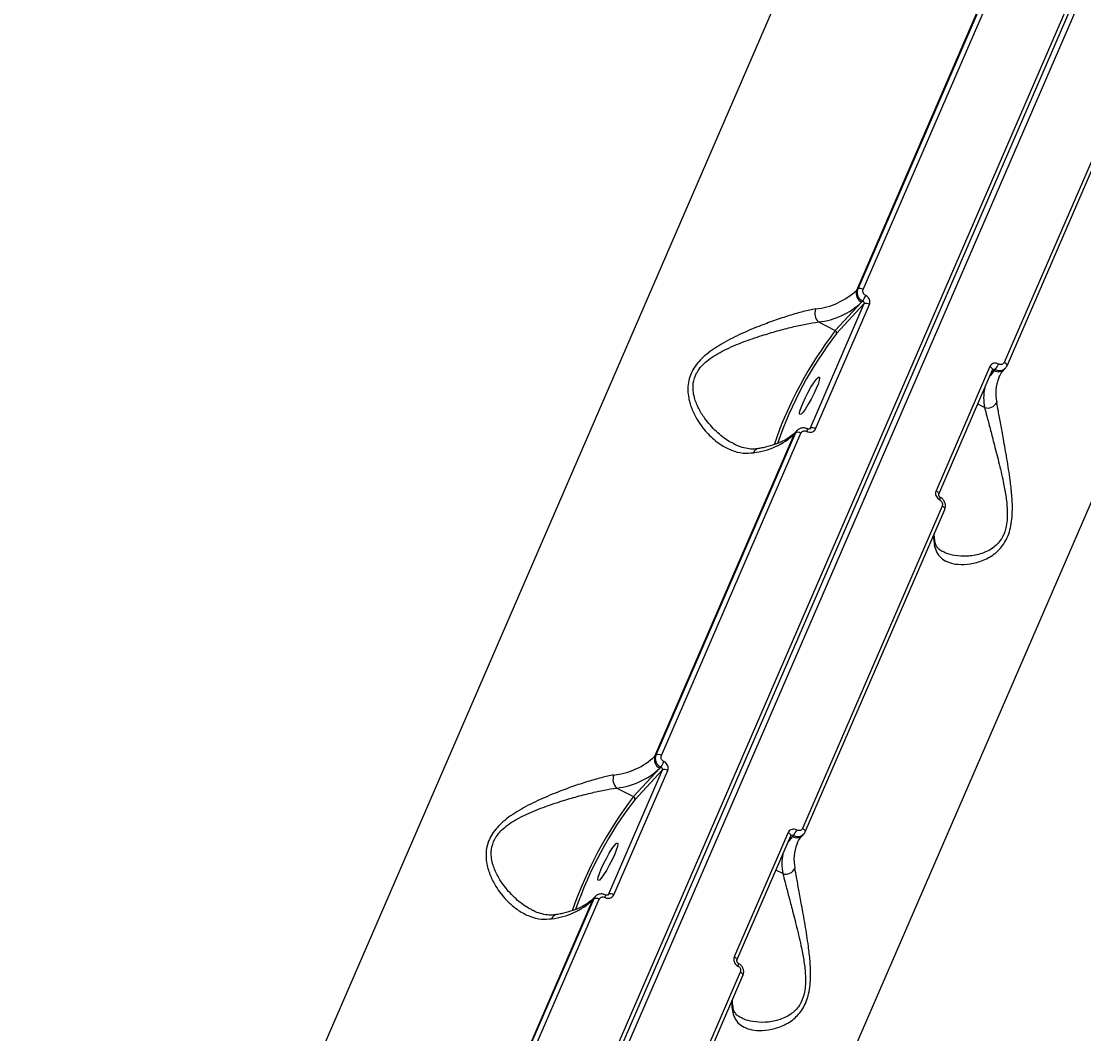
# Model space of a CAD drawing. Header units: millimetres. Extents: x -5238 to 5144, y -3542 to 5092.
# Drawn here: x 2438.1 to 2663.9, y 849.9 to 1065 of the extents above; entities that cross this region are included whole.
import ezdxf

# ---------------------------------------------------------------- set-up
doc = ezdxf.new("R2010")
doc.units = ezdxf.units.MM
for name, color, linetype in [('DIKOM_ОБЪЕКТ', 7, 'Continuous'), ('DIKOM_РАЗМЕР_ЗОНА', 7, 'Continuous'), ('DIKOM_РАЗМЕР_ОБЪЕКТА', 7, 'Continuous')]:
    doc.layers.add(name, color=color, linetype=linetype)
doc.styles.add('style1', font='arial.ttf', dxfattribs={"width": 0.8})
doc.dimstyles.new('1-50', dxfattribs={"dimtxt": 300, "dimasz": 200, "dimexe": 100, "dimexo": 0, "dimgap": 100, "dimtad": 1, "dimtxsty": 'style1', "dimcen": 200, "dimclrd": 7, "dimclre": 7, "dimclrt": 7, "dimadec": 1, "dimazin": 2, "dimtfac": 1, "dimtmove": 0, "dimatfit": 2, "dimfxl": 0, "dimlwd": 25, "dimlwe": 18, "dimarcsym": 0})

# ---------------------------------------------------------------- blocks, each defined once
blk = doc.blocks.new('*D0')
at = {"layer": 'Defpoints', "color": 0, "transparency": 16777216}
for p in [(2469.51, 3229.24), (-4251.52, -643.28), (-419.57, -643.28)]:
    blk.add_point(p, dxfattribs=at)
at = {"layer": 'DIKOM_РАЗМЕР_ОБЪЕКТА', "color": 7, "lineweight": 18, "transparency": 16777216}
for p, q in [((2469.51, 3229.24), (-4351.52, 3229.24)), ((-419.57, -643.28), (-4351.52, -643.28))]:
    blk.add_line(p, q, dxfattribs=at)
at = {"layer": 'DIKOM_РАЗМЕР_ОБЪЕКТА', "color": 7, "lineweight": 25, "transparency": 16777216}
blk.add_line((-4251.52, 3029.24), (-4251.52, -443.28), dxfattribs=at)
at = {"layer": 'DIKOM_РАЗМЕР_ОБЪЕКТА', "color": 7, "transparency": 16777216}
for points in [[(-4284.86, 3029.24), (-4218.19, 3029.24), (-4251.52, 3229.24)], [(-4284.86, -443.28), (-4218.19, -443.28), (-4251.52, -643.28)]]:
    blk.add_solid(points, dxfattribs=at)
at = {"layer": 'DIKOM_РАЗМЕР_ОБЪЕКТА', "color": 7, "transparency": 16777216, "insert": (-4504.8, 1292.98), "char_height": 300, "attachment_point": 5, "rotation": 90, "style": 'style1'}
blk.add_mtext('3900', dxfattribs=at)
blk = doc.blocks.new('*D1')
at = {"layer": 'Defpoints', "color": 0, "transparency": 16777216}
for p in [(-4787.63, 5091.56), (3144.22, 5091.56), (-2554.16, -2403.28)]:
    blk.add_point(p, dxfattribs=at)
at = {"layer": 'DIKOM_РАЗМЕР_ЗОНА', "color": 7, "lineweight": 18, "transparency": 16777216}
for p, q in [((3144.22, 5091.56), (-4887.63, 5091.56)), ((-2554.16, -2403.28), (-4887.63, -2403.28))]:
    blk.add_line(p, q, dxfattribs=at)
at = {"layer": 'DIKOM_РАЗМЕР_ЗОНА', "color": 7, "lineweight": 25, "transparency": 16777216}
blk.add_line((-4787.63, -2203.28), (-4787.63, 4891.56), dxfattribs=at)
at = {"layer": 'DIKOM_РАЗМЕР_ЗОНА', "color": 7, "transparency": 16777216}
for points in [[(-4820.97, 4891.56), (-4754.3, 4891.56), (-4787.63, 5091.56)], [(-4820.97, -2203.28), (-4754.3, -2203.28), (-4787.63, -2403.28)]]:
    blk.add_solid(points, dxfattribs=at)
at = {"layer": 'DIKOM_РАЗМЕР_ЗОНА', "color": 7, "transparency": 16777216, "insert": (-5040.81, 1344.14), "char_height": 300, "attachment_point": 5, "rotation": 90, "style": 'style1'}
blk.add_mtext('7500', dxfattribs=at)
blk = doc.blocks.new('*D2')
at = {"layer": 'Defpoints', "color": 0, "transparency": 16777216}
for p in [(5144.22, 2720.02), (-4054.16, -903.28), (5144.22, -3441.88)]:
    blk.add_point(p, dxfattribs=at)
at = {"layer": 'DIKOM_РАЗМЕР_ЗОНА', "color": 7, "lineweight": 18, "transparency": 16777216}
for p, q in [((5144.22, 2720.02), (5144.22, -3541.88)), ((-4054.16, -903.28), (-4054.16, -3541.88))]:
    blk.add_line(p, q, dxfattribs=at)
at = {"layer": 'DIKOM_РАЗМЕР_ЗОНА', "color": 7, "lineweight": 25, "transparency": 16777216}
blk.add_line((-3854.16, -3441.88), (4944.22, -3441.88), dxfattribs=at)
at = {"layer": 'DIKOM_РАЗМЕР_ЗОНА', "color": 7, "transparency": 16777216}
for points in [[(-3854.16, -3408.54), (-3854.16, -3475.21), (-4054.16, -3441.88)], [(4944.22, -3408.54), (4944.22, -3475.21), (5144.22, -3441.88)]]:
    blk.add_solid(points, dxfattribs=at)
at = {"layer": 'DIKOM_РАЗМЕР_ЗОНА', "color": 7, "transparency": 16777216, "insert": (545.03, -3188.7), "char_height": 300, "attachment_point": 5, "style": 'style1'}
blk.add_mtext('9200', dxfattribs=at)
blk = doc.blocks.new('*D3')
at = {"layer": 'Defpoints', "color": 0, "transparency": 16777216}
for p in [(3889.93, 2956), (-2405.68, -161.05), (3889.93, -2949.28)]:
    blk.add_point(p, dxfattribs=at)
at = {"layer": 'DIKOM_РАЗМЕР_ОБЪЕКТА', "color": 7, "lineweight": 18, "transparency": 16777216}
for p, q in [((3889.93, 2956), (3889.93, -3049.28)), ((-2405.68, -161.05), (-2405.68, -3049.28))]:
    blk.add_line(p, q, dxfattribs=at)
at = {"layer": 'DIKOM_РАЗМЕР_ОБЪЕКТА', "color": 7, "lineweight": 25, "transparency": 16777216}
blk.add_line((-2205.68, -2949.28), (3689.93, -2949.28), dxfattribs=at)
at = {"layer": 'DIKOM_РАЗМЕР_ОБЪЕКТА', "color": 7, "transparency": 16777216}
for points in [[(-2205.68, -2915.95), (-2205.68, -2982.61), (-2405.68, -2949.28)], [(3689.93, -2915.95), (3689.93, -2982.61), (3889.93, -2949.28)]]:
    blk.add_solid(points, dxfattribs=at)
at = {"layer": 'DIKOM_РАЗМЕР_ОБЪЕКТА', "color": 7, "transparency": 16777216, "insert": (742.13, -2696.01), "char_height": 300, "attachment_point": 5, "style": 'style1'}
blk.add_mtext('6300', dxfattribs=at)

msp = doc.modelspace()

# ---------------------------------------------------------------- linework, layer by layer
at = {"layer": 'DIKOM_ОБЪЕКТ', "color": 7, "linetype": 'Continuous', "lineweight": 15}
for p, q in [((2689.676, 1135.797), (2516.683, 736.349)), ((2517.291, 735.615), (2690.283, 1135.062)), ((2518.448, 735.439), (2691.441, 1134.887)), ((2607.414, 1089.9), (2482.317, 801.043)), ((2615.648, 1007.903), (2645.314, 1076.403)), ((2645.519, 1076.625), (2615.853, 1008.124)), ((2617.009, 1008.024), (2646.676, 1076.525)), ((2676.681, 1061.053), (2647.015, 992.553)), ((2647.585, 991.838), (2677.251, 1060.339)), ((2574.763, 753.376), (2699.861, 1042.233)), ((2615.853, 1008.124), (2615.648, 1007.903)), ((2617.19, 1004.958), (2605.752, 978.548)), ((2616.694, 1005.344), (2611.085, 999.3)), ((2611.347, 998.661), (2617.19, 1004.958)), ((2616.912, 1005.579), (2616.694, 1005.344)), ((2606.914, 978.445), (2618.351, 1004.855)), ((2607.519, 1001.139), (2611.085, 999.3)), ((2643.944, 991.659), (2632.507, 965.249)), ((2647.548, 991.782), (2647.585, 991.838)), ((2633.082, 964.532), (2644.52, 990.942)), ((2644.116, 990.009), (2644.867, 990.818)), ((2644.867, 990.818), (2645.085, 991.053)), ((2647.047, 991.108), (2647.254, 991.33)), ((2642.824, 982.935), (2641.376, 983.682)), ((2602.924, 978.041), (2602.718, 977.819)), ((2605.752, 978.548), (2605.604, 978.388)), ((2605.752, 978.548), (2605.676, 978.435)), ((2572.757, 908.866), (2602.423, 977.366)), ((2602.629, 977.588), (2572.962, 909.087)), ((2574.119, 908.988), (2603.785, 977.488)), ((2602.423, 977.366), (2602.629, 977.588)), ((2633.79, 962.017), (2604.124, 893.516)), ((2604.694, 892.802), (2634.36, 961.302)), ((2572.962, 909.087), (2572.757, 908.866)), ((2574.299, 905.921), (2562.862, 879.511)), ((2564.023, 879.409), (2575.461, 905.818)), ((2573.803, 906.307), (2568.194, 900.264)), ((2568.456, 899.624), (2574.299, 905.921)), ((2574.021, 906.542), (2573.803, 906.307)), ((2564.628, 902.102), (2568.194, 900.264)), ((2601.053, 892.622), (2589.616, 866.213)), ((2604.157, 892.071), (2604.363, 892.293)), ((2604.657, 892.745), (2604.694, 892.802)), ((2590.192, 865.495), (2601.629, 891.905)), ((2601.225, 890.972), (2601.976, 891.781)), ((2601.976, 891.781), (2602.194, 892.016)), ((2599.933, 883.899), (2598.485, 884.645)), ((2559.738, 878.551), (2530.072, 810.051)), ((2559.532, 878.33), (2559.738, 878.551)), ((2560.033, 879.004), (2559.827, 878.782)), ((2562.862, 879.511), (2562.713, 879.351)), ((2562.862, 879.511), (2562.785, 879.398)), ((2529.866, 809.829), (2559.532, 878.33)), ((2531.228, 809.951), (2560.894, 878.451)), ((2590.899, 862.98), (2561.233, 794.48)), ((2561.804, 793.765), (2591.47, 862.266))]:
    msp.add_line(p, q, dxfattribs=at)
at = {"layer": 'DIKOM_ОБЪЕКТ', "color": 7, "linetype": 'Continuous', "lineweight": 15, "flags": 128}
for points in [[(2644.52, 990.942), (2644.526, 990.958), (2644.535, 991.044), (2644.51, 991.141), (2644.452, 991.246), (2644.362, 991.354), (2644.245, 991.461), (2644.104, 991.564), (2643.944, 991.659)], [(2647.585, 991.838), (2647.591, 991.854), (2647.601, 991.94), (2647.576, 992.037), (2647.518, 992.141), (2647.43, 992.249), (2647.313, 992.356), (2647.173, 992.459), (2647.015, 992.553)], [(2607.03, 986.967), (2606.52, 985.86), (2605.938, 984.719), (2605.331, 983.639), (2604.747, 982.705), (2604.235, 981.995), (2603.836, 981.565), (2603.582, 981.45), (2603.494, 981.659), (2603.578, 982.176), (2603.829, 982.959), (2604.225, 983.944), (2604.735, 985.052), (2605.318, 986.192), (2605.925, 987.273), (2606.508, 988.206), (2607.02, 988.917), (2607.419, 989.347), (2607.674, 989.462), (2607.762, 989.252), (2607.677, 988.735), (2607.427, 987.952), (2607.03, 986.967)], [(2644.867, 990.818), (2644.199, 990.008), (2643.977, 989.687)], [(2602.423, 977.366), (2602.596, 977.671), (2602.718, 977.819)], [(2633.081, 964.528), (2633.088, 964.548), (2633.098, 964.634), (2633.073, 964.732), (2633.014, 964.836), (2632.925, 964.944), (2632.807, 965.052), (2632.666, 965.155), (2632.507, 965.249)], [(2634.36, 961.302), (2634.366, 961.318), (2634.376, 961.404), (2634.351, 961.501), (2634.294, 961.605), (2634.205, 961.712), (2634.088, 961.819), (2633.949, 961.922), (2633.79, 962.017)], [(2601.629, 891.905), (2601.635, 891.921), (2601.644, 892.007), (2601.619, 892.105), (2601.561, 892.209), (2601.472, 892.317), (2601.354, 892.425), (2601.213, 892.528), (2601.053, 892.622)], [(2604.694, 892.802), (2604.7, 892.818), (2604.71, 892.903), (2604.685, 893), (2604.628, 893.104), (2604.539, 893.212), (2604.423, 893.319), (2604.282, 893.422), (2604.124, 893.516)], [(2564.14, 887.93), (2563.63, 886.823), (2563.047, 885.683), (2562.44, 884.602), (2561.857, 883.669), (2561.345, 882.958), (2560.945, 882.528), (2560.691, 882.413), (2560.603, 882.623), (2560.688, 883.14), (2560.938, 883.923), (2561.335, 884.908), (2561.845, 886.015), (2562.427, 887.155), (2563.034, 888.236), (2563.617, 889.169), (2564.13, 889.88), (2564.529, 890.31), (2564.783, 890.425), (2564.871, 890.216), (2564.787, 889.698), (2564.536, 888.915), (2564.14, 887.93)], [(2601.976, 891.781), (2601.308, 890.971), (2601.086, 890.651)], [(2559.532, 878.33), (2559.705, 878.634), (2559.827, 878.782)], [(2590.19, 865.491), (2590.197, 865.511), (2590.207, 865.598), (2590.182, 865.695), (2590.124, 865.8), (2590.034, 865.908), (2589.917, 866.015), (2589.775, 866.118), (2589.616, 866.213)], [(2591.47, 862.266), (2591.476, 862.281), (2591.485, 862.367), (2591.461, 862.464), (2591.403, 862.568), (2591.314, 862.676), (2591.198, 862.783), (2591.058, 862.886), (2590.899, 862.98)]]:
    msp.add_lwpolyline(points, dxfattribs=at)
at = {"layer": 'DIKOM_ОБЪЕКТ', "color": 7, "linetype": 'Continuous', "lineweight": 15}
for centre, radius, start, end in [((2605.312, 1018.919), 15.106, 276.0722, 313.17503), ((2617.574, 1007.197), 2.052, 159.89313, 244.57789), ((2616.344, 1007.061), 1.171, 55.35113, 114.7716), ((2605.84, 1016.912), 15.863, 276.07527, 313.17401), ((2611.358, 1009.333), 6.703, 325.94296, 337.403), ((2617.681, 1003.89), 1.175, 55.21476, 114.69554), ((2609.204, 1002.958), 2.479, 157.71807, 227.18431), ((2678.601, 947.484), 85.108, 142.49508, 161.11571), ((2677.053, 948.275), 82.801, 142.51812, 160.93483), ((2610.864, 998.837), 0.513, 339.93835, 64.53807), ((2641.98, 993.747), 4.111, 319.04726, 337.83642), ((2645.77, 992.367), 1.793, 239.74456, 315.41272), ((2653.978, 985.95), 8.788, 157.60172, 192.46487), ((2652.454, 984.944), 9.837, 167.33478, 191.77973), ((2643.448, 985.019), 2.175, 253.34225, 333.63489), ((2604.063, 978.466), 1.141, 328.59607, 357.43187), ((2606.243, 977.48), 1.175, 55.21394, 114.68674), ((2592.087, 988.381), 15.105, 276.07288, 313.17683), ((2603.119, 976.525), 1.171, 55.35075, 114.77197), ((2594.954, 972.906), 1.348, 101.83805, 160.25845), ((2632.645, 963.752), 0.771, 325.03444, 8.96745), ((2642.138, 955.502), 10.162, 178.27368, 191.26643), ((2630.757, 954.143), 1.548, 336.12938, 10.23289), ((2562.421, 919.881), 15.105, 276.07283, 313.17688), ((2574.684, 908.161), 2.052, 159.90011, 244.56903), ((2573.453, 908.025), 1.17, 55.3373, 114.78543), ((2562.95, 917.874), 15.861, 276.07237, 313.17569), ((2568.467, 910.296), 6.703, 325.94296, 337.403), ((2574.79, 904.854), 1.175, 55.2041, 114.69452), ((2566.312, 903.921), 2.478, 157.69957, 227.19441), ((2635.716, 848.444), 85.114, 142.49576, 161.11503), ((2634.168, 849.235), 82.808, 142.51884, 160.93386), ((2567.974, 899.8), 0.513, 339.89988, 64.57654), ((2602.879, 893.33), 1.793, 239.74947, 315.41397), ((2599.087, 894.711), 4.113, 319.05234, 337.83135), ((2611.098, 886.913), 8.799, 157.62354, 192.44327), ((2609.564, 885.907), 9.838, 167.33543, 191.77911), ((2600.557, 885.983), 2.176, 253.34488, 333.63225), ((2560.228, 877.488), 1.171, 55.35113, 114.7716), ((2561.172, 879.429), 1.141, 328.59913, 357.42881), ((2563.353, 878.444), 1.175, 55.21485, 114.69544), ((2549.197, 889.345), 15.105, 276.07223, 313.1763), ((2552.064, 873.869), 1.348, 101.83383, 160.25485), ((2589.755, 864.715), 0.77, 325.01432, 8.99289), ((2599.193, 856.46), 10.107, 178.23242, 191.29585), ((2587.869, 855.106), 1.545, 336.09767, 10.2646)]:
    msp.add_arc(centre, radius, start, end, dxfattribs=at)
for points, knots in [([(2615.853, 1008.124), (2615.809, 1007.999), (2615.698, 1007.681), (2615.709, 1007.111), (2615.929, 1006.489), (2616.337, 1005.936), (2616.72, 1005.698), (2616.912, 1005.579)], [0, 0, 0, 0, 0.1407291, 0.3554339, 0.5702492, 0.7851285, 1, 1, 1, 1]), ([(2617.547, 1006.757), (2617.45, 1006.816), (2617.257, 1006.934), (2617.05, 1007.208), (2616.939, 1007.518), (2616.932, 1007.803), (2616.987, 1007.961), (2617.009, 1008.024)], [0, 0, 0, 0, 0.215134, 0.4301902, 0.6449308, 0.8594224, 1, 1, 1, 1]), ([(2616.912, 1005.579), (2616.961, 1005.551), (2617.06, 1005.495), (2617.166, 1005.361), (2617.224, 1005.209), (2617.228, 1005.068), (2617.201, 1004.989), (2617.19, 1004.958)], [0, 0, 0, 0, 0.2153383, 0.4307501, 0.6453174, 0.8595943, 1, 1, 1, 1]), ([(2618.351, 1004.855), (2618.384, 1004.949), (2618.468, 1005.187), (2618.458, 1005.615), (2618.291, 1006.08), (2617.981, 1006.492), (2617.692, 1006.669), (2617.547, 1006.757)], [0, 0, 0, 0, 0.1405833, 0.3551208, 0.5698703, 0.7848804, 1, 1, 1, 1]), ([(2606.91, 1003.898), (2606.058, 1003.73), (2604.352, 1003.394), (2601.349, 1002.524), (2598.161, 1001.471), (2594.602, 1000.138), (2590.735, 998.513), (2586.78, 996.48), (2583.369, 994.163), (2581.244, 991.835), (2580.245, 989.847), (2579.799, 988.243), (2579.698, 986.594), (2579.928, 984.619), (2580.619, 982.437), (2581.999, 979.811), (2583.994, 977.235), (2586.474, 975.123), (2589.002, 973.795), (2591.374, 973.163), (2592.957, 973.299), (2593.685, 973.361)], [0, 0, 0, 0, 0.0554771, 0.1110242, 0.1664966, 0.2220052, 0.2900235, 0.3579621, 0.4226763, 0.4774084, 0.5052476, 0.5330946, 0.56271, 0.5923747, 0.6404301, 0.6885814, 0.7603252, 0.8320619, 0.8910004, 0.9498674, 1, 1, 1, 1]), ([(2589.558, 975.252), (2589.214, 975.413), (2587.885, 976.034), (2585.739, 977.808), (2583.565, 980.203), (2582.014, 982.69), (2581.184, 984.707), (2580.832, 986.548), (2580.841, 988.325), (2581.311, 989.796), (2582.089, 991.08), (2582.888, 992.049), (2584.66, 993.596), (2587.531, 995.259), (2591.425, 996.895), (2595.236, 998.196), (2598.781, 999.25), (2601.934, 1000.074), (2604.937, 1000.755), (2606.65, 1001.01), (2607.519, 1001.139)], [0, 0, 0, 0, 0.0294056, 0.1135914, 0.1999922, 0.255325, 0.3117846, 0.3446245, 0.378347, 0.4266158, 0.4394724, 0.46959, 0.5007117, 0.5750616, 0.6542746, 0.7356635, 0.801325, 0.8681288, 0.933148, 1, 1, 1, 1]), ([(2645.787, 992.196), (2645.688, 992.242), (2645.438, 992.357), (2645.007, 992.406), (2644.554, 992.304), (2644.168, 992.053), (2644.019, 991.79), (2643.944, 991.659)], [0, 0, 0, 0, 0.141838, 0.3566834, 0.5713216, 0.7857503, 1, 1, 1, 1]), ([(2647.015, 992.553), (2646.965, 992.466), (2646.865, 992.29), (2646.608, 992.124), (2646.307, 992.056), (2646.019, 992.089), (2645.853, 992.166), (2645.787, 992.196)], [0, 0, 0, 0, 0.214209, 0.4285449, 0.6431535, 0.858083, 1, 1, 1, 1]), ([(2647.203, 991.281), (2647.206, 991.283), (2647.375, 991.396), (2647.462, 991.591), (2647.548, 991.782)], [0, 0, 0, 0, 0.0202707, 1, 1, 1, 1]), ([(2644.521, 990.941), (2644.522, 990.944), (2644.53, 990.972), (2644.545, 990.982), (2644.557, 990.992)], [0, 0, 0, 0, 0.1266165, 1, 1, 1, 1]), ([(2644.555, 990.993), (2644.559, 990.998), (2644.589, 991.045), (2644.686, 991.096), (2644.831, 991.129), (2644.972, 991.109), (2645.052, 991.069), (2645.085, 991.053)], [0, 0, 0, 0, 0.0326638, 0.2962135, 0.5605248, 0.8250608, 1, 1, 1, 1]), ([(2645.085, 991.053), (2645.218, 990.992), (2645.552, 990.841), (2646.126, 990.783), (2646.739, 990.911), (2647.049, 991.158), (2647.203, 991.281)], [0, 0, 0, 0, 0.181443, 0.4563066, 0.7310071, 1, 1, 1, 1]), ([(2645.875, 989.267), (2645.927, 989.411), (2646.121, 989.95), (2646.548, 990.543), (2646.948, 990.995), (2647.047, 991.108)], [0, 0, 0, 0, 0.2141504, 0.8039824, 1, 1, 1, 1]), ([(2632.172, 953.517), (2632.344, 952.951), (2632.688, 951.819), (2633.828, 950.682), (2635.339, 949.928), (2637.312, 949.551), (2639.742, 949.629), (2642.498, 950.369), (2645.099, 951.814), (2646.883, 953.775), (2647.84, 955.716), (2648.362, 957.402), (2648.652, 959.256), (2648.772, 961.607), (2648.644, 964.396), (2648.219, 968.051), (2647.581, 972.089), (2646.852, 976.088), (2646.236, 979.477), (2645.753, 982.144), (2645.509, 983.452), (2645.397, 984.053)], [0, 0, 0, 0, 0.0554758, 0.111025, 0.1664987, 0.2220069, 0.2900241, 0.3579627, 0.4226751, 0.4774068, 0.5052466, 0.5330935, 0.5627094, 0.5923752, 0.6404304, 0.6885808, 0.7603251, 0.8320618, 0.8909995, 0.9498665, 1, 1, 1, 1]), ([(2642.824, 982.935), (2642.98, 982.347), (2643.32, 981.064), (2643.985, 978.501), (2644.824, 975.267), (2645.811, 971.479), (2646.702, 967.675), (2647.356, 964.241), (2647.651, 961.644), (2647.667, 959.455), (2647.446, 957.45), (2646.934, 955.94), (2646.213, 954.715), (2645.516, 953.861), (2644.058, 952.65), (2641.832, 951.695), (2639.056, 951.249), (2636.593, 951.425), (2634.864, 951.817), (2634.126, 952.247), (2633.907, 952.375)], [0, 0, 0, 0, 0.0593376, 0.1294999, 0.199745, 0.2850127, 0.3702774, 0.426226, 0.4820364, 0.5153471, 0.5485746, 0.5968271, 0.60968, 0.640253, 0.6708922, 0.7452148, 0.825438, 0.9057718, 0.9719983, 1, 1, 1, 1]), ([(2602.988, 978.099), (2602.98, 978.094), (2602.805, 977.977), (2602.715, 977.778), (2602.629, 977.588)], [0, 0, 0, 0, 0.0438141, 1, 1, 1, 1]), ([(2605.196, 978.399), (2604.989, 978.486), (2604.54, 978.676), (2603.822, 978.604), (2603.27, 978.391), (2603.068, 978.151), (2603.012, 978.084)], [0, 0, 0, 0, 0.2765688, 0.6021003, 0.8887646, 1, 1, 1, 1]), ([(2603.785, 977.488), (2603.835, 977.576), (2603.935, 977.751), (2604.196, 977.923), (2604.504, 977.997), (2604.798, 977.972), (2604.969, 977.9), (2605.037, 977.871)], [0, 0, 0, 0, 0.2141787, 0.4285453, 0.6431319, 0.8581084, 1, 1, 1, 1]), ([(2605.037, 977.871), (2605.139, 977.828), (2605.395, 977.72), (2605.836, 977.682), (2606.297, 977.794), (2606.689, 978.05), (2606.839, 978.313), (2606.914, 978.445)], [0, 0, 0, 0, 0.1418626, 0.3567091, 0.5713397, 0.7857291, 1, 1, 1, 1]), ([(2605.67, 978.438), (2605.659, 978.424), (2605.63, 978.385), (2605.524, 978.347), (2605.362, 978.358), (2605.252, 978.381), (2605.204, 978.414), (2605.203, 978.415)], [0, 0, 0, 0, 0.2168417, 0.5705375, 0.7844418, 0.9982103, 1, 1, 1, 1]), ([(2602.718, 977.819), (2602.555, 977.653), (2602.06, 977.15), (2601.028, 976.383), (2599.52, 975.577), (2597.758, 974.915), (2596.113, 974.481), (2595.034, 974.289), (2594.683, 974.226)], [0, 0, 0, 0, 0.1024876, 0.3106778, 0.5124656, 0.709924, 0.9057015, 1, 1, 1, 1]), ([(2594.684, 974.257), (2594.526, 974.223), (2593.896, 974.086), (2592.775, 974.132), (2591.293, 974.435), (2590.196, 974.811), (2589.62, 975.158), (2589.548, 975.202)], [0, 0, 0, 0, 0.0913515, 0.3652186, 0.6561479, 0.9572471, 1, 1, 1, 1]), ([(2632.507, 965.249), (2632.473, 965.155), (2632.39, 964.917), (2632.395, 964.485), (2632.555, 964.012), (2632.854, 963.588), (2633.136, 963.403), (2633.277, 963.31)], [0, 0, 0, 0, 0.1406258, 0.3551157, 0.5698973, 0.7849087, 1, 1, 1, 1]), ([(2633.406, 963.875), (2633.398, 963.878), (2633.35, 963.9), (2633.256, 963.976), (2633.151, 964.1), (2633.082, 964.242), (2633.054, 964.377), (2633.061, 964.48), (2633.078, 964.514), (2633.085, 964.528)], [0, 0, 0, 0, 0.0277419, 0.1835024, 0.3446953, 0.5060864, 0.6757403, 0.8621016, 1, 1, 1, 1]), ([(2633.277, 963.31), (2633.371, 963.249), (2633.559, 963.125), (2633.758, 962.842), (2633.864, 962.527), (2633.868, 962.239), (2633.812, 962.08), (2633.79, 962.017)], [0, 0, 0, 0, 0.2151981, 0.4302425, 0.6449904, 0.8594849, 1, 1, 1, 1]), ([(2634.344, 961.31), (2634.41, 961.487), (2634.556, 961.879), (2634.487, 962.559), (2634.183, 963.222), (2633.779, 963.676), (2633.473, 963.817), (2633.396, 963.853)], [0, 0, 0, 0, 0.1908442, 0.4220023, 0.6636477, 0.9155453, 1, 1, 1, 1]), ([(2632.278, 954.427), (2632.232, 954.691), (2632.124, 955.305), (2632.131, 955.853), (2632.136, 956.165)], [0, 0, 0, 0, 0.4317221, 1, 1, 1, 1]), ([(2633.892, 952.351), (2633.741, 952.422), (2633.288, 952.635), (2632.833, 953.115), (2632.449, 953.693), (2632.331, 954.248), (2632.289, 954.444)], [0, 0, 0, 0, 0.1589593, 0.476026, 0.8151335, 1, 1, 1, 1]), ([(2572.962, 909.087), (2572.919, 908.962), (2572.808, 908.645), (2572.818, 908.074), (2573.038, 907.452), (2573.446, 906.899), (2573.829, 906.661), (2574.021, 906.542)], [0, 0, 0, 0, 0.140681, 0.3554282, 0.5702847, 0.7851213, 1, 1, 1, 1]), ([(2574.656, 907.72), (2574.559, 907.779), (2574.366, 907.897), (2574.16, 908.172), (2574.048, 908.481), (2574.041, 908.766), (2574.097, 908.925), (2574.119, 908.988)], [0, 0, 0, 0, 0.2151426, 0.4301148, 0.6449828, 0.859483, 1, 1, 1, 1]), ([(2574.021, 906.542), (2574.07, 906.514), (2574.169, 906.458), (2574.276, 906.325), (2574.333, 906.173), (2574.338, 906.031), (2574.31, 905.952), (2574.299, 905.921)], [0, 0, 0, 0, 0.2153336, 0.4306248, 0.6453683, 0.8595865, 1, 1, 1, 1]), ([(2575.461, 905.818), (2575.494, 905.913), (2575.577, 906.151), (2575.567, 906.578), (2575.4, 907.043), (2575.091, 907.456), (2574.801, 907.632), (2574.656, 907.72)], [0, 0, 0, 0, 0.1406195, 0.3550976, 0.5698481, 0.7848399, 1, 1, 1, 1]), ([(2564.019, 904.861), (2563.167, 904.693), (2561.461, 904.358), (2558.458, 903.487), (2555.27, 902.434), (2551.711, 901.102), (2547.845, 899.476), (2543.889, 897.444), (2540.478, 895.127), (2538.354, 892.798), (2537.354, 890.81), (2536.908, 889.206), (2536.808, 887.557), (2537.037, 885.582), (2537.728, 883.401), (2539.108, 880.775), (2541.104, 878.198), (2543.583, 876.086), (2546.111, 874.758), (2548.483, 874.126), (2550.066, 874.262), (2550.795, 874.325)], [0, 0, 0, 0, 0.0554755, 0.1110268, 0.1664991, 0.222007, 0.2900259, 0.3579644, 0.4226774, 0.4774071, 0.5052492, 0.5330961, 0.5627115, 0.5923762, 0.6404311, 0.6885824, 0.7603267, 0.8320622, 0.8910006, 0.9498675, 1, 1, 1, 1]), ([(2546.667, 876.215), (2546.323, 876.376), (2544.995, 876.998), (2542.848, 878.771), (2540.675, 881.167), (2539.124, 883.653), (2538.293, 885.67), (2537.942, 887.511), (2537.95, 889.289), (2538.42, 890.759), (2539.198, 892.043), (2539.997, 893.012), (2541.769, 894.56), (2544.64, 896.222), (2548.534, 897.858), (2552.345, 899.16), (2555.89, 900.214), (2559.043, 901.037), (2562.046, 901.719), (2563.76, 901.973), (2564.628, 902.102)], [0, 0, 0, 0, 0.0294084, 0.1135924, 0.1999943, 0.2553266, 0.3117848, 0.3446257, 0.378347, 0.4266167, 0.439477, 0.4695946, 0.5007123, 0.575065, 0.6542736, 0.7356622, 0.8013241, 0.8681316, 0.9331465, 1, 1, 1, 1]), ([(2602.896, 893.159), (2602.797, 893.205), (2602.548, 893.321), (2602.116, 893.369), (2601.663, 893.267), (2601.278, 893.017), (2601.128, 892.754), (2601.053, 892.622)], [0, 0, 0, 0, 0.1418414, 0.3566816, 0.5713351, 0.7857179, 1, 1, 1, 1]), ([(2601.664, 891.956), (2601.668, 891.961), (2601.698, 892.008), (2601.795, 892.059), (2601.94, 892.093), (2602.081, 892.073), (2602.162, 892.032), (2602.194, 892.016)], [0, 0, 0, 0, 0.0326597, 0.2961748, 0.560453, 0.8249559, 1, 1, 1, 1]), ([(2602.194, 892.016), (2602.327, 891.956), (2602.661, 891.804), (2603.236, 891.746), (2603.849, 891.874), (2604.159, 892.122), (2604.312, 892.244)], [0, 0, 0, 0, 0.181429, 0.4563015, 0.7310627, 1, 1, 1, 1]), ([(2604.124, 893.516), (2604.074, 893.429), (2603.975, 893.254), (2603.718, 893.087), (2603.416, 893.019), (2603.129, 893.052), (2602.962, 893.129), (2602.896, 893.159)], [0, 0, 0, 0, 0.2142148, 0.4285564, 0.6431556, 0.8580909, 1, 1, 1, 1]), ([(2602.984, 890.23), (2603.036, 890.374), (2603.231, 890.913), (2603.657, 891.507), (2604.057, 891.959), (2604.157, 892.071)], [0, 0, 0, 0, 0.2141303, 0.8039734, 1, 1, 1, 1]), ([(2604.312, 892.244), (2604.315, 892.247), (2604.484, 892.36), (2604.572, 892.554), (2604.657, 892.745)], [0, 0, 0, 0, 0.0202707, 1, 1, 1, 1]), ([(2601.63, 891.904), (2601.631, 891.908), (2601.64, 891.935), (2601.654, 891.946), (2601.666, 891.955)], [0, 0, 0, 0, 0.126428, 1, 1, 1, 1]), ([(2589.281, 854.48), (2589.453, 853.914), (2589.797, 852.782), (2590.937, 851.645), (2592.448, 850.891), (2594.422, 850.515), (2596.851, 850.592), (2599.607, 851.333), (2602.209, 852.777), (2603.992, 854.738), (2604.949, 856.68), (2605.471, 858.365), (2605.761, 860.219), (2605.881, 862.571), (2605.754, 865.359), (2605.329, 869.014), (2604.69, 873.053), (2603.961, 877.052), (2603.345, 880.441), (2602.862, 883.108), (2602.618, 884.415), (2602.506, 885.017)], [0, 0, 0, 0, 0.0554758, 0.1110245, 0.1664967, 0.2220065, 0.2900237, 0.3579623, 0.422677, 0.4774067, 0.5052471, 0.5330931, 0.562709, 0.5923748, 0.64043, 0.6885822, 0.7603265, 0.8320616, 0.8909993, 0.9498672, 1, 1, 1, 1]), ([(2599.933, 883.899), (2600.089, 883.311), (2600.429, 882.027), (2601.094, 879.464), (2601.934, 876.23), (2602.92, 872.443), (2603.811, 868.638), (2604.465, 865.205), (2604.76, 862.608), (2604.777, 860.419), (2604.555, 858.414), (2604.043, 856.903), (2603.322, 855.678), (2602.625, 854.825), (2601.167, 853.614), (2598.941, 852.658), (2596.165, 852.212), (2593.702, 852.389), (2591.973, 852.78), (2591.235, 853.211), (2591.016, 853.339)], [0, 0, 0, 0, 0.0593364, 0.1295003, 0.1997435, 0.2850113, 0.3702781, 0.4262268, 0.4820373, 0.5153481, 0.5485739, 0.5968265, 0.6096811, 0.640254, 0.6708918, 0.7452168, 0.8254384, 0.9057697, 0.9720002, 1, 1, 1, 1]), ([(2559.827, 878.782), (2559.664, 878.616), (2559.17, 878.113), (2558.137, 877.346), (2556.629, 876.54), (2554.868, 875.878), (2553.222, 875.445), (2552.143, 875.252), (2551.792, 875.19)], [0, 0, 0, 0, 0.1024892, 0.310679, 0.5124665, 0.7099245, 0.9057016, 1, 1, 1, 1]), ([(2560.097, 879.062), (2560.089, 879.057), (2559.915, 878.94), (2559.824, 878.741), (2559.738, 878.551)], [0, 0, 0, 0, 0.0435654, 1, 1, 1, 1]), ([(2562.305, 879.362), (2562.099, 879.449), (2561.649, 879.639), (2560.931, 879.568), (2560.379, 879.354), (2560.178, 879.114), (2560.121, 879.047)], [0, 0, 0, 0, 0.2766388, 0.6021297, 0.888765, 1, 1, 1, 1]), ([(2560.894, 878.451), (2560.944, 878.539), (2561.044, 878.715), (2561.305, 878.886), (2561.613, 878.961), (2561.908, 878.936), (2562.078, 878.863), (2562.146, 878.835)], [0, 0, 0, 0, 0.21424, 0.4286865, 0.6432782, 0.8580936, 1, 1, 1, 1]), ([(2562.146, 878.835), (2562.248, 878.792), (2562.504, 878.684), (2562.945, 878.645), (2563.406, 878.757), (2563.798, 879.013), (2563.948, 879.277), (2564.023, 879.409)], [0, 0, 0, 0, 0.1418559, 0.3567897, 0.5712997, 0.785679, 1, 1, 1, 1]), ([(2562.779, 879.402), (2562.768, 879.387), (2562.739, 879.348), (2562.633, 879.31), (2562.471, 879.322), (2562.361, 879.344), (2562.313, 879.378), (2562.313, 879.378)], [0, 0, 0, 0, 0.2167853, 0.5705575, 0.7842187, 0.9982282, 1, 1, 1, 1]), ([(2551.793, 875.22), (2551.636, 875.186), (2551.005, 875.049), (2549.885, 875.095), (2548.402, 875.398), (2547.306, 875.775), (2546.729, 876.122), (2546.657, 876.165)], [0, 0, 0, 0, 0.0913635, 0.3652155, 0.6561484, 0.9572428, 1, 1, 1, 1]), ([(2589.616, 866.213), (2589.583, 866.118), (2589.499, 865.88), (2589.505, 865.448), (2589.664, 864.975), (2589.964, 864.552), (2590.245, 864.366), (2590.386, 864.274)], [0, 0, 0, 0, 0.1406121, 0.3551133, 0.5698746, 0.7848974, 1, 1, 1, 1]), ([(2590.515, 864.839), (2590.508, 864.842), (2590.459, 864.863), (2590.365, 864.939), (2590.261, 865.063), (2590.191, 865.206), (2590.164, 865.341), (2590.17, 865.443), (2590.187, 865.477), (2590.194, 865.491)], [0, 0, 0, 0, 0.0279257, 0.1836635, 0.344833, 0.506102, 0.6758219, 0.86208, 1, 1, 1, 1]), ([(2590.386, 864.274), (2590.48, 864.212), (2590.668, 864.088), (2590.867, 863.806), (2590.973, 863.49), (2590.977, 863.202), (2590.921, 863.043), (2590.899, 862.98)], [0, 0, 0, 0, 0.2151901, 0.4301697, 0.6449641, 0.8594506, 1, 1, 1, 1]), ([(2591.453, 862.273), (2591.519, 862.451), (2591.665, 862.843), (2591.596, 863.522), (2591.292, 864.185), (2590.889, 864.64), (2590.582, 864.781), (2590.505, 864.816)], [0, 0, 0, 0, 0.1908768, 0.4219963, 0.6636002, 0.9155473, 1, 1, 1, 1]), ([(2589.388, 855.39), (2589.341, 855.655), (2589.233, 856.268), (2589.24, 856.817), (2589.245, 857.128)], [0, 0, 0, 0, 0.4317475, 1, 1, 1, 1]), ([(2591.001, 853.314), (2590.85, 853.385), (2590.398, 853.598), (2589.942, 854.079), (2589.559, 854.657), (2589.44, 855.211), (2589.398, 855.407)], [0, 0, 0, 0, 0.1589521, 0.4760372, 0.8151331, 1, 1, 1, 1])]:
    msp.add_open_spline(points, degree=3, knots=knots, dxfattribs=at)

# ---------------------------------------------------------------- dimensions: what is measured, and where the dimension line sits
at = {"layer": 'DIKOM_РАЗМЕР_ЗОНА'}
dim = msp.add_linear_dim(base=(-4787.635, 5091.556), p1=(-2554.164, -2403.276), p2=(3144.22, 5091.556), angle=90, text='7500', dimstyle='1-50', dxfattribs=at)
dim.commit()
dim.dimension.update_dxf_attribs({"geometry": '*D1', "text_midpoint": (-4787.635, 1344.14), "dimtype": 160})
dim = msp.add_linear_dim(base=(5144.22, -3441.876), p1=(-4054.164, -903.276), p2=(5144.22, 2720.022), text='9200', dimstyle='1-50', dxfattribs=at)
dim.commit()
dim.dimension.update_dxf_attribs({"geometry": '*D2', "text_midpoint": (545.028, -3441.876), "dimtype": 160})
at = {"layer": 'DIKOM_РАЗМЕР_ОБЪЕКТА'}
dim = msp.add_linear_dim(base=(-4251.523, -643.276), p1=(2469.506, 3229.243), p2=(-419.568, -643.276), angle=90, text='3900', dimstyle='1-50', dxfattribs=at)
dim.commit()
dim.dimension.update_dxf_attribs({"geometry": '*D0', "text_midpoint": (-4251.523, 1292.984), "dimtype": 160})
dim = msp.add_linear_dim(base=(3889.931, -2949.281), p1=(-2405.679, -161.052), p2=(3889.931, 2956.002), text='6300', dimstyle='1-50', dxfattribs=at)
dim.commit()
dim.dimension.update_dxf_attribs({"geometry": '*D3', "text_midpoint": (742.126, -2949.281), "dimtype": 160})

doc.saveas('drawing.dxf')
